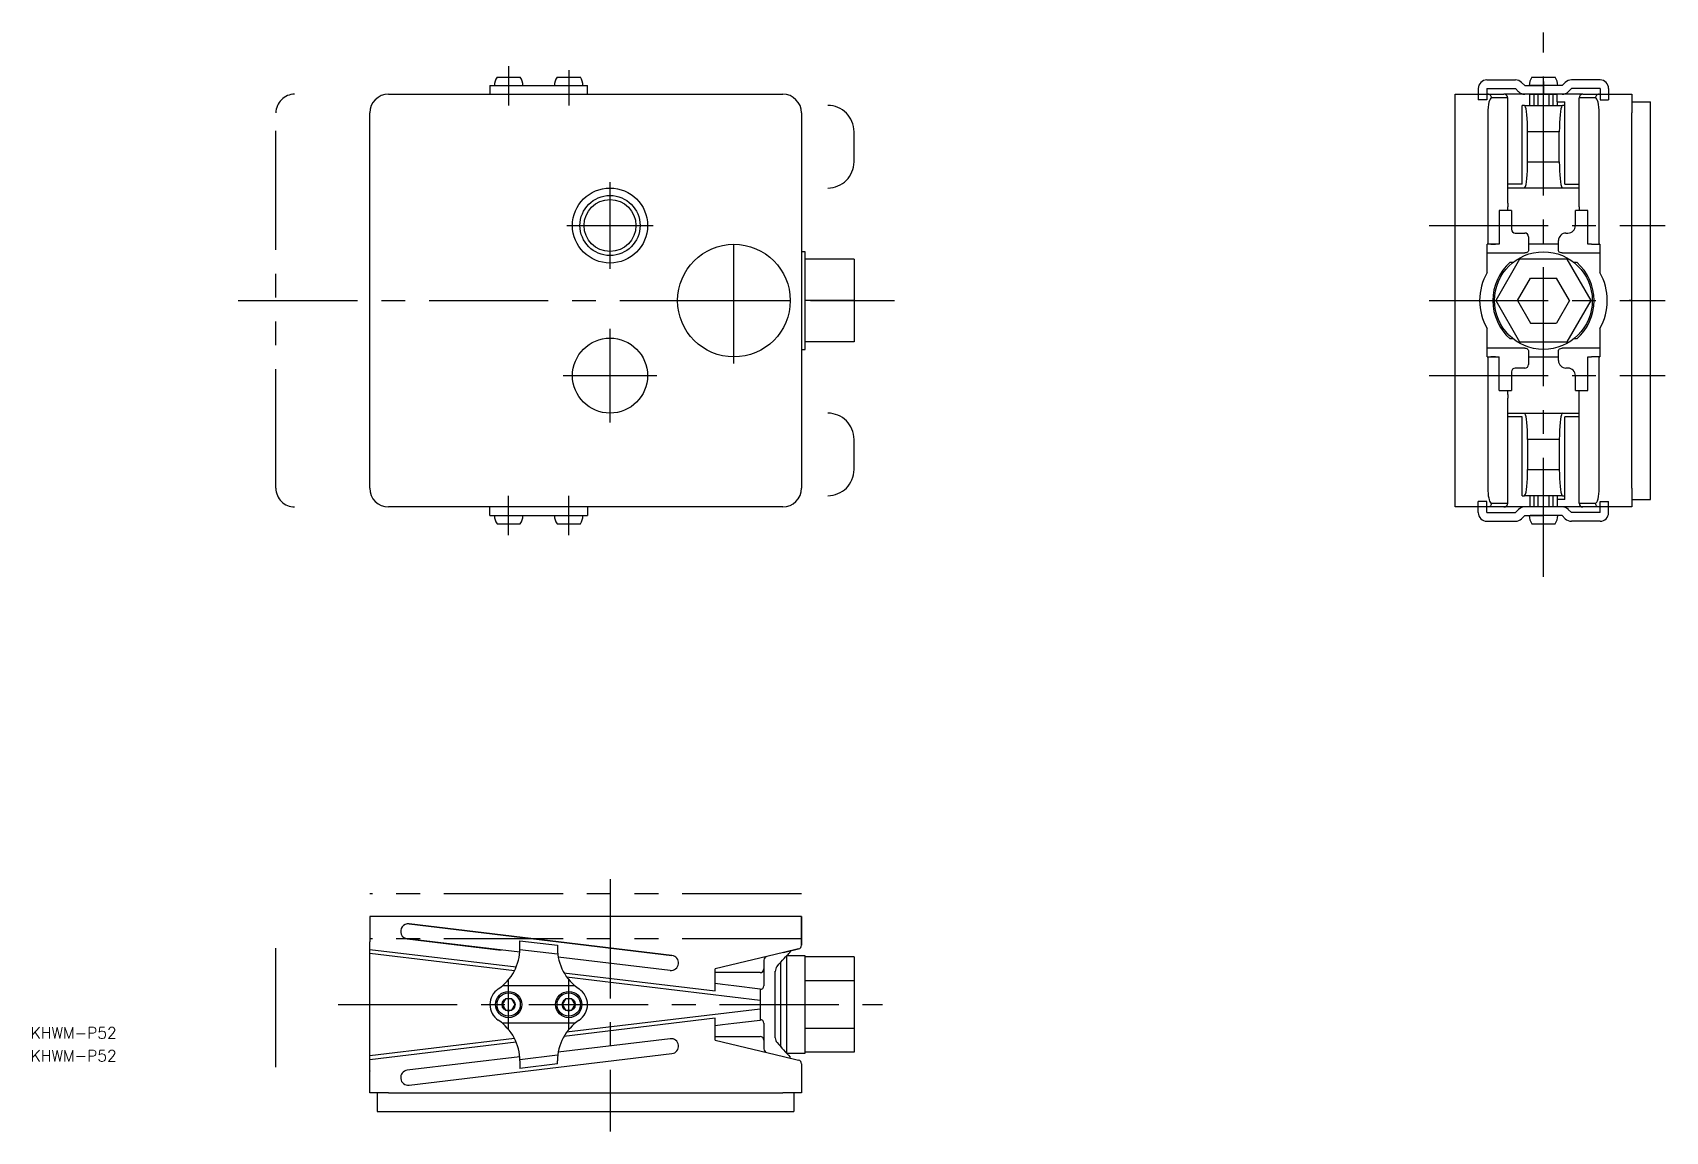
# Model space of a CAD drawing. Extents: x -187 to 248, y -221 to 71.
import ezdxf

# ---------------------------------------------------------------- set-up
doc = ezdxf.new("R2010")
doc.units = 0
for name, pattern in [('CENTER', [50.8, 31.75, -6.35, 6.35, -6.35]), ('DASHED', [19.05, 12.7, -6.35]), ('PHANTOM', [63.5, 31.75, -6.35, 6.35, -6.35, 6.35, -6.35])]:
    doc.linetypes.add(name, pattern=pattern)
doc.layers.get('0').update_dxf_attribs({"linetype": 'CONTINUOUS'})
doc.layers.add('CENTER', color=1, linetype='CENTER')
doc.styles.get("Standard").update_dxf_attribs({"font": 'txt.shx', "height": 3, "bigfont": 'bigfont.shx'})

# ---------------------------------------------------------------- blocks, each defined once
blk = doc.blocks.new('*U19')
at = {"color": 7, "linetype": 'CONTINUOUS'}
blk.add_text('KHWM-P52', height=3, dxfattribs=at).set_placement((-187.3, -196.65))
blk = doc.blocks.new('*U20')
at = {"color": 7, "linetype": 'CONTINUOUS'}
blk.add_text('KHWM-P52', height=3, dxfattribs=at).set_placement((-187.3, -202.74))

msp = doc.modelspace()

# ---------------------------------------------------------------- linework, layer by layer
at = {"color": 7, "linetype": 'CONTINUOUS'}
for p, q in [((-65, 57.3), (-39, 57.3)), ((-65, 57.3), (-65, 55)), ((-63.1, 59.5), (-56.9, 59.5)), ((-47.1, 59.5), (-40.9, 59.5)), ((-39, 55), (-39, 57.3)), ((200.57, 58.8), (208.18, 58.8)), ((209.8, 58.13), (210.63, 57.3)), ((210.63, 57.3), (215.63, 57.3)), ((219.2, 57.3), (212.06, 57.3)), ((212.53, 59.5), (218.73, 59.5)), ((220.63, 57.3), (215.63, 57.3)), ((221.45, 58.13), (220.63, 57.3)), ((230.69, 58.8), (223.08, 58.8)), ((-92, 55), (13, 55)), ((192.13, 55), (200.8, 55)), ((192.13, -55), (192.13, 55)), ((198.27, 56.5), (198.27, 55)), ((200.57, 56.5), (208.18, 56.5)), ((200.57, 56.5), (200.57, 55)), ((200.8, 55), (205.1, 55)), ((200.99, 54.98), (200.8, 55)), ((200.97, 52.22), (200.88, 51.53)), ((201.09, 52.83), (200.97, 52.22)), ((201.17, 54.92), (200.99, 54.98)), ((201.24, 53.33), (201.09, 52.83)), ((201.34, 54.83), (201.17, 54.92)), ((201.4, 53.7), (201.24, 53.33)), ((201.48, 54.71), (201.34, 54.83)), ((201.58, 53.92), (201.4, 53.7)), ((201.6, 54.56), (201.48, 54.71)), ((201.77, 54), (201.58, 53.92)), ((201.69, 54.38), (201.6, 54.56)), ((201.75, 54.2), (201.69, 54.38)), ((201.77, 54), (201.75, 54.2)), ((206.13, 54), (201.77, 54)), ((211.98, 55), (205.1, 55)), ((206.13, 31), (206.13, 54)), ((208.18, 56.5), (209, 55.67)), ((211.98, 55), (213.13, 55)), ((213.13, 55), (211.98, 55)), ((211.98, 52), (211.98, 55)), ((214.12, 55), (213.13, 55)), ((213.13, 55), (214.12, 55)), ((213.13, 52), (213.13, 55)), ((214.12, 55), (217.14, 55)), ((217.14, 55), (214.12, 55)), ((214.12, 55), (214.12, 52)), ((218.13, 55), (217.14, 55)), ((217.14, 55), (218.13, 55)), ((217.14, 52), (217.14, 55)), ((218.13, 55), (219.28, 55)), ((219.28, 55), (218.13, 55)), ((218.13, 55), (218.13, 52)), ((219.28, 53), (219.28, 55)), ((226.16, 55), (219.28, 55)), ((219.28, 53), (221.29, 53)), ((221.29, 31), (221.29, 53)), ((223.08, 56.5), (222.25, 55.67)), ((230.69, 56.5), (223.08, 56.5)), ((229.49, 54), (225.13, 54)), ((225.13, 31), (225.13, 54)), ((226.16, 55), (230.46, 55)), ((229.51, 54.2), (229.49, 54)), ((229.67, 53.92), (229.49, 54)), ((229.56, 54.38), (229.51, 54.2)), ((229.65, 54.56), (229.56, 54.38)), ((229.77, 54.71), (229.65, 54.56)), ((229.85, 53.7), (229.67, 53.92)), ((229.92, 54.83), (229.77, 54.71)), ((230.02, 53.33), (229.85, 53.7)), ((230.09, 54.92), (229.92, 54.83)), ((230.16, 52.83), (230.02, 53.33)), ((230.27, 54.98), (230.09, 54.92)), ((230.28, 52.22), (230.16, 52.83)), ((230.46, 55), (230.27, 54.98)), ((230.37, 51.53), (230.28, 52.22)), ((230.46, 55), (239.13, 55)), ((230.69, 56.5), (230.69, 55)), ((232.99, 56.5), (232.99, 55)), ((239.13, 55), (239.13, 50)), ((239.13, 53), (244.13, 53)), ((244.13, -53), (244.13, 53)), ((-97, -50), (-97, 50)), ((18, 50), (18, 16.62)), ((200.83, 50.78), (200.81, 50)), ((200.81, 50), (200.81, 15)), ((200.88, 51.53), (200.83, 50.78)), ((210.2, 52), (209.96, 52)), ((209.96, 31), (209.96, 52)), ((210.56, 52), (210.2, 52)), ((210.56, 52), (220.69, 52)), ((210.71, 51.89), (210.56, 52)), ((210.85, 51.58), (210.71, 51.89)), ((210.98, 51.06), (210.85, 51.58)), ((211.1, 50.36), (210.98, 51.06)), ((211.21, 49.5), (211.1, 50.36)), ((211.29, 48.5), (211.21, 49.5)), ((211.35, 47.39), (211.29, 48.5)), ((219.97, 48.5), (219.9, 47.39)), ((220.05, 49.5), (219.97, 48.5)), ((220.15, 50.36), (220.05, 49.5)), ((220.27, 51.06), (220.15, 50.36)), ((220.41, 51.58), (220.27, 51.06)), ((220.55, 51.89), (220.41, 51.58)), ((220.69, 52), (220.55, 51.89)), ((221.05, 52), (220.69, 52)), ((221.29, 52), (221.05, 52)), ((230.43, 50.78), (230.37, 51.53)), ((230.44, 50), (230.43, 50.78)), ((230.44, 15), (230.44, 50)), ((239.13, -50), (239.13, 50)), ((211.39, 46.22), (211.35, 47.39)), ((211.4, 45), (211.39, 46.22)), ((219.85, 45), (211.4, 45)), ((211.4, 37), (211.4, 45)), ((219.87, 46.22), (219.85, 45)), ((219.85, 37), (219.85, 45)), ((219.9, 47.39), (219.87, 46.22)), ((211.35, 34.61), (211.39, 35.78)), ((211.39, 35.78), (211.4, 37)), ((211.4, 37), (219.85, 37)), ((219.85, 37), (219.87, 35.78)), ((219.87, 35.78), (219.9, 34.61)), ((206.13, 26), (206.13, 31)), ((209.96, 31), (206.13, 31)), ((210.85, 30.42), (210.98, 30.94)), ((210.98, 30.94), (211.1, 31.64)), ((211.1, 31.64), (211.21, 32.5)), ((211.21, 32.5), (211.29, 33.5)), ((211.29, 33.5), (211.35, 34.61)), ((219.9, 34.61), (219.97, 33.5)), ((219.97, 33.5), (220.05, 32.5)), ((220.05, 32.5), (220.15, 31.64)), ((220.15, 31.64), (220.27, 30.94)), ((220.27, 30.94), (220.41, 30.42)), ((221.29, 31), (225.13, 31)), ((225.13, 26), (225.13, 31)), ((210.56, 30), (206.13, 30)), ((210.56, 30), (210.71, 30.11)), ((220.69, 30), (210.56, 30)), ((210.71, 30.11), (210.85, 30.42)), ((220.41, 30.42), (220.55, 30.11)), ((220.55, 30.11), (220.69, 30)), ((225.13, 30), (220.69, 30)), ((206.13, 24), (203.81, 24)), ((203.81, 24), (203.81, 15)), ((206.13, 26), (206.13, 25)), ((206.13, 24), (206.13, 25)), ((207.13, 24), (206.13, 24)), ((207.13, 24), (207.13, 19)), ((225.13, 24), (224.13, 24)), ((224.13, 20), (224.13, 24)), ((225.13, 25), (225.13, 26)), ((225.13, 25), (225.13, 24)), ((227.45, 24), (225.13, 24)), ((227.45, 15), (227.45, 24)), ((208.13, 18), (210.63, 18)), ((221.63, 18), (222.13, 18)), ((18, 16.62), (18, 0)), ((200.63, 7.48), (200.63, 15)), ((202.84, 15), (200.63, 15)), ((201.63, 15), (202.84, 15)), ((203.81, 15), (202.84, 15)), ((211.56, 13.06), (211.35, 12.88)), ((211.63, 13.27), (211.56, 13.06)), ((211.63, 17), (211.63, 13.27)), ((219.63, 15), (211.63, 15)), ((219.63, 13.27), (219.63, 16)), ((219.69, 13.08), (219.63, 13.27)), ((219.85, 12.91), (219.69, 13.08)), ((228.42, 15), (227.45, 15)), ((228.42, 15), (230.44, 15)), ((230.63, 15), (230.44, 15)), ((230.63, 15), (230.63, 7.48)), ((19, 13), (18, 13)), ((19, -13), (19, 13)), ((19, -11), (19, 11)), ((32, 11), (19, 11)), ((32, 11), (32, 0)), ((200.63, 12.69), (210.63, 12.69)), ((209.28, 11), (202.93, 0)), ((206.78, 10.2), (207.57, 10.2)), ((221.98, 11), (209.28, 11)), ((210.7, 12.69), (210.63, 12.69)), ((211.03, 12.74), (210.7, 12.69)), ((211.35, 12.88), (211.03, 12.74)), ((220.07, 12.79), (219.85, 12.91)), ((220.33, 12.72), (220.07, 12.79)), ((220.63, 12.69), (220.33, 12.72)), ((220.63, 12.69), (230.63, 12.69)), ((228.33, 0), (221.98, 11)), ((223.69, 10.2), (224.47, 10.2)), ((208.7, 0), (212.16, 6)), ((212.16, 6), (219.09, 6)), ((222.56, 0), (219.09, 6)), ((32, 0), (19, 0)), ((32, 0), (19, 0)), ((18, 0), (18, -50)), ((32, 0), (32, -11)), ((202.93, 0), (209.28, -11)), ((208.7, 0), (212.16, -6)), ((222.56, 0), (219.09, -6)), ((221.98, -11), (228.33, 0)), ((239.13, 0), (238.5, 0)), ((239.13, 0), (239.13, 0)), ((200.63, -15), (200.63, -7.48)), ((212.16, -6), (219.09, -6)), ((230.63, -7.48), (230.63, -15)), ((18, -13), (19, -13)), ((32, -11), (19, -11)), ((210.63, -12.69), (200.63, -12.69)), ((207.57, -10.2), (206.78, -10.2)), ((209.28, -11), (221.98, -11)), ((210.63, -12.69), (210.92, -12.72)), ((210.92, -12.72), (211.18, -12.79)), ((211.18, -12.79), (211.4, -12.91)), ((211.4, -12.91), (211.56, -13.08)), ((219.7, -13.06), (219.91, -12.88)), ((219.91, -12.88), (220.22, -12.74)), ((220.22, -12.74), (220.56, -12.69)), ((220.56, -12.69), (220.63, -12.69)), ((230.63, -12.69), (220.63, -12.69)), ((224.47, -10.2), (223.69, -10.2)), ((200.63, -15), (203.81, -15)), ((200.81, -15), (200.81, -50)), ((202.84, -15), (201.63, -15)), ((203.81, -24), (203.81, -15)), ((211.56, -13.08), (211.63, -13.27)), ((211.63, -13.27), (211.63, -17)), ((211.63, -15), (219.63, -15)), ((219.63, -13.27), (219.7, -13.06)), ((219.63, -16), (219.63, -13.27)), ((227.45, -15), (228.42, -15)), ((227.45, -24), (227.45, -15)), ((230.44, -15), (228.42, -15)), ((230.44, -50), (230.44, -15)), ((230.44, -15), (230.63, -15)), ((207.13, -19), (207.13, -24)), ((210.63, -18), (208.13, -18)), ((222.13, -18), (221.63, -18)), ((224.13, -24), (224.13, -20)), ((203.81, -24), (206.13, -24)), ((206.13, -24), (207.13, -24)), ((206.13, -25), (206.13, -24)), ((206.13, -25), (206.13, -26)), ((206.13, -31), (206.13, -26)), ((224.13, -24), (225.13, -24)), ((225.13, -24), (227.45, -24)), ((225.13, -25), (225.13, -24)), ((225.13, -26), (225.13, -25)), ((225.13, -31), (225.13, -26)), ((206.13, -30), (210.56, -30)), ((210.56, -30), (220.69, -30)), ((210.71, -30.11), (210.56, -30)), ((210.85, -30.42), (210.71, -30.11)), ((210.98, -30.94), (210.85, -30.42)), ((220.41, -30.42), (220.27, -30.94)), ((220.55, -30.11), (220.41, -30.42)), ((220.69, -30), (220.55, -30.11)), ((220.69, -30), (225.13, -30)), ((206.13, -54), (206.13, -31)), ((209.96, -31), (206.13, -31)), ((209.96, -52), (209.96, -31)), ((211.1, -31.64), (210.98, -30.94)), ((211.21, -32.5), (211.1, -31.64)), ((211.29, -33.5), (211.21, -32.5)), ((211.35, -34.61), (211.29, -33.5)), ((211.39, -35.78), (211.35, -34.61)), ((219.9, -34.61), (219.87, -35.78)), ((219.97, -33.5), (219.9, -34.61)), ((220.05, -32.5), (219.97, -33.5)), ((220.15, -31.64), (220.05, -32.5)), ((220.27, -30.94), (220.15, -31.64)), ((221.29, -53), (221.29, -31)), ((225.13, -31), (221.29, -31)), ((225.13, -54), (225.13, -31)), ((211.4, -37), (211.39, -35.78)), ((219.85, -37), (211.4, -37)), ((211.4, -37), (211.4, -45)), ((219.87, -35.78), (219.85, -37)), ((219.85, -37), (219.85, -45)), ((211.29, -48.5), (211.35, -47.39)), ((211.35, -47.39), (211.39, -46.22)), ((211.39, -46.22), (211.4, -45)), ((211.4, -45), (219.85, -45)), ((219.85, -45), (219.87, -46.22)), ((219.87, -46.22), (219.9, -47.39)), ((219.9, -47.39), (219.97, -48.5)), ((200.81, -50), (200.83, -50.69)), ((200.83, -50.69), (200.87, -51.37)), ((200.87, -51.37), (200.94, -52)), ((200.94, -52), (201.04, -52.57)), ((209.96, -52), (210.2, -52)), ((210.2, -52), (210.56, -52)), ((210.56, -52), (210.71, -51.89)), ((220.69, -52), (210.56, -52)), ((210.71, -51.89), (210.85, -51.58)), ((210.85, -51.58), (210.98, -51.06)), ((210.98, -51.06), (211.1, -50.36)), ((211.1, -50.36), (211.21, -49.5)), ((211.21, -49.5), (211.29, -48.5)), ((211.98, -52), (211.98, -55)), ((213.13, -55), (213.13, -52)), ((214.12, -52), (214.12, -55)), ((217.14, -55), (217.14, -52)), ((218.13, -52), (218.13, -55)), ((219.97, -48.5), (220.05, -49.5)), ((220.05, -49.5), (220.15, -50.36)), ((220.15, -50.36), (220.27, -51.06)), ((220.27, -51.06), (220.41, -51.58)), ((220.41, -51.58), (220.55, -51.89)), ((220.55, -51.89), (220.69, -52)), ((220.69, -52), (221.05, -52)), ((221.05, -52), (221.29, -52)), ((230.28, -52.22), (230.37, -51.53)), ((230.37, -51.53), (230.43, -50.78)), ((230.43, -50.78), (230.44, -50)), ((239.13, -50), (239.13, -55)), ((13, -55), (-92, -55)), ((-65, -57.3), (-65, -55)), ((-39, -55), (-39, -57.3)), ((200.8, -55), (192.13, -55)), ((198.27, -56.5), (198.27, -55)), ((200.57, -56.5), (200.57, -55)), ((200.57, -56.5), (208.18, -56.5)), ((200.99, -54.98), (200.8, -55)), ((205.1, -55), (200.8, -55)), ((201.17, -54.92), (200.99, -54.98)), ((201.04, -52.57), (201.15, -53.06)), ((201.15, -53.06), (201.29, -53.46)), ((201.34, -54.83), (201.17, -54.92)), ((201.29, -53.46), (201.44, -53.76)), ((201.48, -54.71), (201.34, -54.83)), ((201.44, -53.76), (201.6, -53.94)), ((201.6, -54.56), (201.48, -54.71)), ((201.6, -53.94), (201.77, -54)), ((201.69, -54.38), (201.6, -54.56)), ((201.75, -54.2), (201.69, -54.38)), ((201.77, -54), (201.75, -54.2)), ((201.77, -54), (206.13, -54)), ((239.13, -55), (205.1, -55)), ((208.18, -56.5), (209, -55.67)), ((221.29, -53), (219.28, -53)), ((219.28, -53), (219.28, -55)), ((223.08, -56.5), (222.25, -55.67)), ((230.69, -56.5), (223.08, -56.5)), ((225.13, -54), (229.49, -54)), ((229.49, -54), (229.67, -53.92)), ((229.51, -54.2), (229.49, -54)), ((229.56, -54.38), (229.51, -54.2)), ((229.65, -54.56), (229.56, -54.38)), ((229.77, -54.71), (229.65, -54.56)), ((229.67, -53.92), (229.85, -53.7)), ((229.92, -54.83), (229.77, -54.71)), ((229.85, -53.7), (230.02, -53.33)), ((230.09, -54.92), (229.92, -54.83)), ((230.02, -53.33), (230.16, -52.83)), ((230.27, -54.98), (230.09, -54.92)), ((230.16, -52.83), (230.28, -52.22)), ((230.46, -55), (230.27, -54.98)), ((230.69, -56.5), (230.69, -55)), ((232.99, -56.5), (232.99, -55)), ((239.13, -53), (244.13, -53)), ((-65, -57.3), (-39, -57.3)), ((-63.1, -59.5), (-56.9, -59.5)), ((-47.1, -59.5), (-40.9, -59.5)), ((200.57, -58.8), (208.18, -58.8)), ((209.8, -58.13), (210.63, -57.3)), ((210.63, -57.3), (215.63, -57.3)), ((219.2, -57.3), (212.06, -57.3)), ((212.53, -59.5), (218.73, -59.5)), ((220.63, -57.3), (215.63, -57.3)), ((221.45, -58.13), (220.63, -57.3)), ((230.69, -58.8), (223.08, -58.8)), ((18, -164.09), (-97, -164.09)), ((-97, -164.09), (-97, -170.89)), ((18, -164.09), (18, -171.8)), ((18, -171.8), (18, -164.09)), ((-97, -168.37), (-97, -169.88)), ((-16.52, -174.5), (-86.52, -166.1)), ((-86.52, -166.1), (-16.52, -174.5)), ((-97, -169.89), (-97, -169.88)), ((-97, -204.29), (-97, -170.89)), ((-97, -172.9), (-57.98, -177.58)), ((-97, -173.92), (-58.43, -178.54)), ((-87, -170.07), (-62, -173.07)), ((-57.04, -173.67), (-87, -170.07)), ((-57, -172.62), (-57, -170.58)), ((-57, -170.58), (-47, -171.78)), ((-47, -171.78), (-47, -172.62)), ((13.23, -173.73), (-5, -178.09)), ((17.23, -172.77), (13.23, -173.73)), ((13.23, -173.73), (17.23, -172.77)), ((14.65, -173.97), (14.83, -173.78)), ((14.83, -173.78), (14.94, -173.65)), ((14.94, -173.65), (15, -173.59)), ((15, -173.59), (14.99, -173.6)), ((15, -173.6), (15, -173.31)), ((15, -173.31), (15, -173.6)), ((18, -170.59), (18, -171.59)), ((18, -171.59), (18, -170.59)), ((18, -171.59), (18, -171.8)), ((18, -171.8), (18, -171.59)), ((-46.8, -174.9), (-17, -178.47)), ((-5, -183.94), (-5, -178.09)), ((8, -175.77), (8, -178.09)), ((8, -178.09), (8, -180.09)), ((11.5, -177.43), (12.01, -176.85)), ((12.01, -176.85), (12.5, -176.31)), ((12.5, -176.31), (12.96, -175.8)), ((12.5, -187.59), (12.5, -176.23)), ((12.96, -175.8), (13.4, -175.32)), ((13.4, -175.32), (13.77, -174.91)), ((13.77, -174.91), (14.11, -174.55)), ((19, -174.59), (14, -174.59)), ((14, -174.59), (14, -200.59)), ((14.11, -174.55), (14.41, -174.23)), ((14.41, -174.23), (14.65, -173.97)), ((19, -198.85), (19, -174.59)), ((32, -174.89), (19, -174.89)), ((32, -174.89), (32, -181.24)), ((-42.35, -182.59), (-61.65, -182.59)), ((-45.27, -179.11), (-5, -183.94)), ((-44.56, -180.21), (7, -186.39)), ((7, -179.09), (-5, -179.09)), ((-5, -181.92), (-3, -182.16)), ((-3, -182.16), (0, -182.52)), ((0, -182.52), (7, -183.36)), ((8, -180.09), (8, -182.59)), ((11, -179.53), (11, -178.74)), ((11, -187.59), (11, -179.53)), ((32, -181.24), (19, -181.24)), ((32, -181.24), (32, -193.94)), ((-60.87, -186.09), (-61.73, -187.59)), ((-59.13, -186.09), (-60.87, -186.09)), ((-58.27, -187.59), (-59.13, -186.09)), ((-44.87, -186.09), (-45.73, -187.59)), ((-43.13, -186.09), (-44.87, -186.09)), ((-42.27, -187.59), (-43.13, -186.09)), ((7, -183.36), (7, -191.81)), ((-61.73, -187.59), (-60.87, -189.09)), ((-60.87, -189.09), (-59.13, -189.09)), ((-59.13, -189.09), (-58.27, -187.59)), ((-45.73, -187.59), (-44.87, -189.09)), ((-5, -191.24), (-45.27, -196.07)), ((-44.87, -189.09), (-43.13, -189.09)), ((7, -188.79), (-44.56, -194.97)), ((-43.13, -189.09), (-42.27, -187.59)), ((-5, -197.09), (-5, -191.24)), ((11, -195.65), (11, -187.59)), ((12.5, -198.95), (12.5, -187.59)), ((-42.35, -192.59), (-61.65, -192.59)), ((-3, -193.01), (-5, -193.25)), ((0, -192.65), (-3, -193.01)), ((7, -191.81), (0, -192.65)), ((8, -192.59), (8, -193.59)), ((8, -193.59), (8, -194.09)), ((8, -194.09), (8, -197.09)), ((11, -196.44), (11, -195.65)), ((32, -193.94), (19, -193.94)), ((32, -193.94), (32, -200.29)), ((-58.43, -196.63), (-97, -201.26)), ((-57.98, -197.6), (-97, -202.28)), ((-17, -196.71), (-46.8, -200.28)), ((-5, -196.09), (7, -196.09)), ((-5, -197.09), (13.23, -201.45)), ((8, -197.09), (8, -199.41)), ((19, -200.59), (19, -198.85)), ((-97, -211.09), (-97, -204.29)), ((-57.04, -201.51), (-87, -205.1)), ((-86.52, -209.08), (-16.52, -200.68)), ((-57, -202.56), (-57, -204.6)), ((-47, -203.4), (-57, -204.6)), ((-47, -203.4), (-47, -202.56)), ((13.23, -201.45), (17.23, -202.41)), ((14, -200.59), (19, -200.59)), ((15, -201.87), (15, -201.58)), ((18, -203.38), (18, -211.09)), ((18, -203.38), (18, -203.59)), ((18, -203.59), (18, -204.59)), ((32, -200.29), (19, -200.29)), ((-97, -205.29), (-97, -205.3)), ((-97, -206.81), (-97, -205.3)), ((-92, -211.09), (-97, -211.09)), ((-95, -211.09), (-95, -216.09)), ((-92, -211.09), (13, -211.09)), ((18, -211.09), (13, -211.09)), ((16, -211.09), (16, -216.09)), ((-95, -216.09), (16, -216.09))]:
    msp.add_line(p, q, dxfattribs=at)
at = {"color": 3, "linetype": 'DASHED'}
for p, q in [((198.27, 55), (198.27, 53.5)), ((200.57, 53.5), (198.27, 53.5)), ((200.57, 55), (200.57, 53.5)), ((230.69, 55), (230.69, 53.5)), ((230.69, 53.5), (232.99, 53.5)), ((232.99, 55), (232.99, 53.5)), ((200.57, -53.5), (198.27, -53.5)), ((198.27, -55), (198.27, -53.5)), ((200.57, -55), (200.57, -53.5)), ((230.69, -53.5), (232.99, -53.5)), ((230.69, -55), (230.69, -53.5)), ((232.99, -55), (232.99, -53.5)), ((-57, -172.9), (-47, -174.1)), ((-47, -201.08), (-57, -202.28))]:
    msp.add_line(p, q, dxfattribs=at)
at = {"color": 3, "linetype": 'PHANTOM'}
for p, q in [((-122, -50), (-122, 50)), ((32, 37), (32, 45)), ((32, -45), (32, -37)), ((18, -158.09), (-97, -158.09)), ((-122, -204.29), (-122, -170.89)), ((18, -170.09), (-97, -170.09))]:
    msp.add_line(p, q, dxfattribs=at)
at = {"color": 7, "linetype": 'CONTINUOUS'}
for centre, radius in [((-33, 20), 10), ((-33, 20), 6.92), ((0, 0), 15), ((215.63, 0), 13), ((-33, -20), 10), ((-60, -187.59), 3.5), ((-60, -187.59), 3.1), ((-60, -187.59), 1.73), ((-44, -187.59), 3.5), ((-44, -187.59), 3.1), ((-44, -187.59), 1.73)]:
    msp.add_circle(centre, radius, dxfattribs=at)
at = {"color": 3, "linetype": 'CONTINUOUS'}
msp.add_circle((-33, 20), 8, dxfattribs=at)
at = {"color": 7, "linetype": 'CONTINUOUS'}
for centre, radius, start, end in [((-60, 57.3), 3.8, 144.6235, 180), ((-60, 57.3), 3.8, 0, 35.3765), ((-44, 57.3), 3.8, 144.6235, 180), ((-44, 57.3), 3.8, 0, 35.3765), ((200.57, 56.5), 2.3, 90, 180), ((208.18, 56.5), 2.3, 45, 90), ((215.63, 57.3), 3.8, 144.6235, 180), ((215.63, 57.3), 3.8, 0, 35.3765), ((223.08, 56.5), 2.3, 90, 135), ((230.69, 56.5), 2.3, 0, 90), ((-92, 50), 5, 90, 180), ((13, 50), 5, 0, 90), ((205.11, 53.99), 1.01, 0.8075, 90.7854), ((210.63, 57.3), 2.3, 225, 270), ((221.45, 52.75), 2.19, 173.5341, 200.1459), ((220.63, 57.3), 2.3, 270, 315), ((226.14, 53.98), 1.02, 89.3126, 179.0945), ((208.13, 19), 1, 180, 270), ((210.63, 17), 1, 0, 90), ((221.63, 16), 2, 90, 180), ((222.13, 20), 2, 270, 0), ((215.63, 0), 13.5, 130.9388, 229.0612), ((215.63, 0), 13.5, 310.9388, 49.0612), ((213.63, 0), 15, 150.0736, 209.9264), ((217.63, 0), 15, 330.0736, 29.9264), ((210.63, -17), 1, 270, 0), ((221.63, -16), 2, 180, 270), ((208.13, -19), 1, 90, 180), ((222.13, -20), 2, 0, 90), ((-92, -50), 5, 180, 270), ((13, -50), 5, 270, 0), ((221.2, -52.72), 1.94, 158.1212, 188.1988), ((200.57, -56.5), 2.3, 180, 270), ((205.11, -53.99), 1.01, 269.2146, 359.1925), ((210.63, -57.3), 2.3, 90, 135), ((220.63, -57.3), 2.3, 45, 90), ((226.14, -53.99), 1.01, 180.8075, 270.7854), ((230.69, -56.5), 2.3, 270, 0), ((-60, -57.3), 3.8, 180, 215.3765), ((-60, -57.3), 3.8, 324.6235, 0), ((-44, -57.3), 3.8, 180, 215.3765), ((-44, -57.3), 3.8, 324.6235, 0), ((208.18, -56.5), 2.3, 270, 315), ((215.63, -57.3), 3.8, 180, 215.3765), ((215.63, -57.3), 3.8, 324.6235, 0), ((223.08, -56.5), 2.3, 225, 270), ((-86.76, -168.09), 2, 83.16, 263.16), ((-86.76, -168.09), 2, 83.16, 263.16), ((-70, -172.62), 13, 303.749, 0), ((-34, -172.62), 13, 180, 236.251), ((17, -171.8), 1, 283.4486, 0), ((17, -171.8), 1, 283.4486, 0), ((-16.76, -176.49), 2, 263.16, 83.16), ((7, -178.09), 1, 270, 0), ((9, -175.77), 1, 103.4486, 180), ((13.23, -178.84), 2.23, 140.8079, 177.5643), ((7, -182.59), 1, 270, 0), ((-60, -187.59), 5, 123.749, 236.251), ((-44, -187.59), 5, 303.749, 56.251), ((-70, -202.56), 13, 0, 56.251), ((-34, -202.56), 13, 123.749, 180), ((7, -192.59), 1, 0, 90), ((-16.76, -198.69), 2, 276.84, 96.84), ((7, -197.09), 1, 0, 90), ((9, -199.41), 1, 180, 256.5514), ((13.25, -196.33), 2.25, 182.5913, 219.0365), ((167.82, -58.74), 209.18, 221.6454, 223.0655), ((17, -203.38), 1, 0, 76.5514), ((-86.76, -207.09), 2, 96.84, 276.84)]:
    msp.add_arc(centre, radius, start, end, dxfattribs=at)
at = {"color": 3, "linetype": 'PHANTOM'}
for centre, radius, start, end in [((-117, 50), 5, 90, 180), ((25, 45), 7, 0, 90), ((25, 37), 7, 270, 0), ((25, -37), 7, 0, 90), ((25, -45), 7, 270, 0), ((-117, -50), 5, 180, 270)]:
    msp.add_arc(centre, radius, start, end, dxfattribs=at)
at = {"layer": 'CENTER', "color": 1, "linetype": 'CENTER'}
for p, q in [((215.63, -73.61), (215.63, 71.4)), ((-60, 62.5), (-60, 52)), ((-44, 61.4), (-44, 52)), ((-44, 59.5), (-44, 55)), ((215.63, 58.4), (215.63, 55)), ((-33, 8.47), (-33, 31.53)), ((-44.53, 20), (-21.47, 20)), ((185.16, 20), (248.09, 20)), ((0, -16.73), (0, 16.73)), ((-132, 0), (42.76, 0)), ((-16.73, 0), (16.73, 0)), ((185.16, 0), (248.09, 0)), ((-33, -32.47), (-33, -7.53)), ((-45.47, -20), (-20.53, -20)), ((185.16, -20), (248.09, -20)), ((-60, -62.5), (-60, -52)), ((-44, -62.5), (-44, -52)), ((-44, -58.4), (-44, -55)), ((215.63, -58.4), (215.63, -55)), ((215.63, -58.4), (215.63, -55)), ((-33, -154.22), (-33, -221.38)), ((-60, -194.35), (-60, -180.83)), ((-60, -194.35), (-60, -180.83)), ((-44, -194.35), (-44, -180.83)), ((-44, -194.35), (-44, -180.83))]:
    msp.add_line(p, q, dxfattribs=at)
at = {"layer": 'CENTER'}
msp.add_line((-105.43, -187.59), (39.58, -187.59), dxfattribs=at)

# ---------------------------------------------------------------- block references
at = {"color": 7, "linetype": 'CONTINUOUS'}
for name in ['*U19', '*U20']:
    msp.add_blockref(name, (0, 0), dxfattribs=at)

doc.saveas('drawing.dxf')
